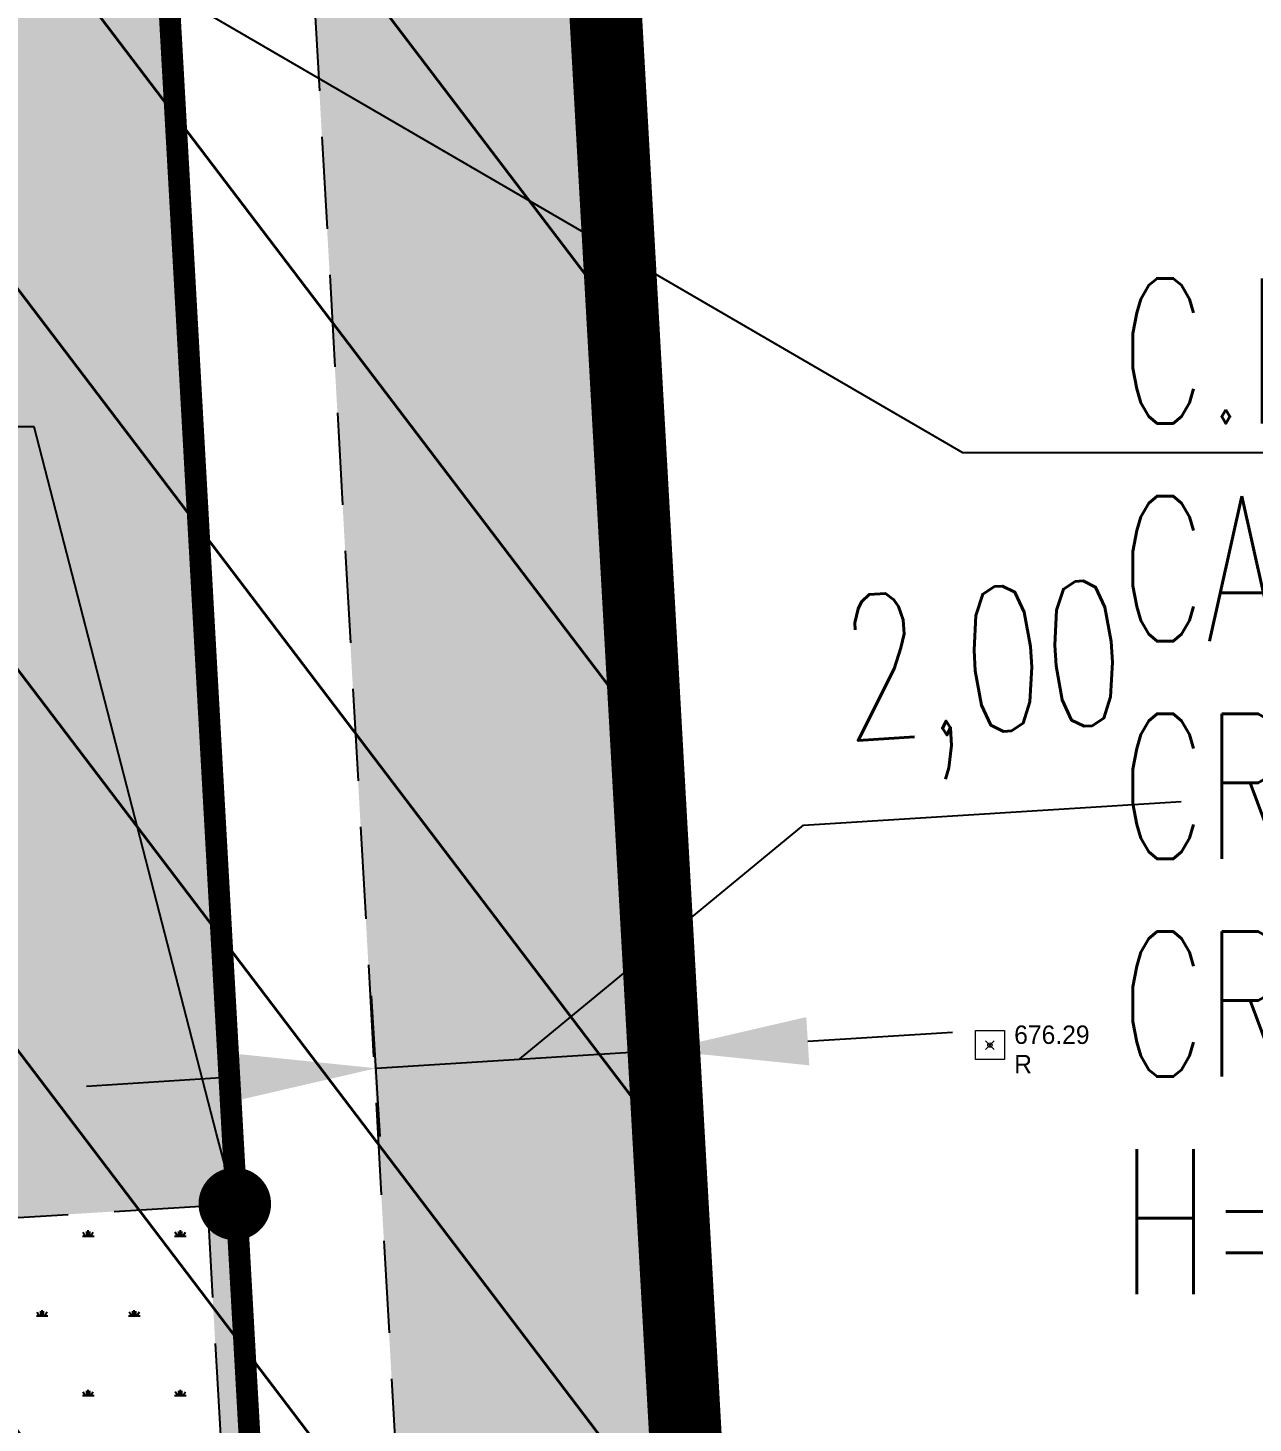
# Model space of a CAD drawing. Extents: x 350769 to 354978, y 6304672 to 6307963.
# Drawn here: x 352315.4 to 352323.85, y 6305618.91 to 6305628.52 of the extents above; entities that cross this region are included whole.
import ezdxf
from ezdxf import colors
from ezdxf.entities.mleader import LeaderData, LeaderLine
from ezdxf.math import Vec2, Vec3

# ---------------------------------------------------------------- set-up
doc = ezdxf.new("R2010")
doc.units = 0
doc.header["$PDMODE"] = 35
doc.header["$PDSIZE"] = 0.03
for name, pattern in [('CENTER', [50.800000000000004, 31.75, -6.35, 6.35, -6.35]), ('CONTINUOS', [0]), ('DASHDOT', [1, 0.5, -0.25, 0, -0.25]), ('DASHED', [19.049999999999997, 12.7, -6.35])]:
    doc.linetypes.add(name, pattern=pattern)
doc.layers.get('0').update_dxf_attribs({"linetype": 'CONTINUOUS'})
doc.layers.get('Defpoints').update_dxf_attribs({"linetype": 'CONTINUOUS'})
for name, color, linetype in [('00-S2_ALL AREA APORTANTES', 150, 'CONTINUOUS'), ('02_Geo ext_Acotamiento', 7, 'CONTINUOUS'), ('02_Geo ext_Eje', 4, 'CONTINUOUS'), ('03_Pav ext_HCV', 34, 'CONTINUOUS'), ('03_Pav ext_Vereda HC', 42, 'CONTINUOUS'), ('03_Pav proy_Solera Tipo A', 1, 'CONTINUOUS'), ('03_S2_Pav ext_Borde vereda', 7, 'CONTINUOUS'), ('03_S3_Pav ext_Cota', 2, 'CONTINUOUS'), ('05_All ext_Txt', 4, 'CONTINUOUS'), ('C-TINN', 5, 'CONTINUOUS'), ('V-NODE DIC 2005', 4, 'CONTINUOUS'), ('V-NODE-TEXT DIC 2005', 2, 'CONTINUOUS')]:
    doc.layers.add(name, color=color, linetype=linetype)
doc.layers.add('0_ASD_LINEA OFICIAL', color=253, linetype='DASHDOT', lineweight=20)
doc.layers.add('0_ASD_TOPOGRAFIA_ELEMENTOS', color=7, linetype='CONTINUOS', lineweight=5, true_color=0xbdbdbd)
doc.styles.add('ROMANS', font='romans.shx', dxfattribs={"width": 0.65})
doc.dimstyles.new('Principal', dxfattribs={"dimscale": 0, "dimtxt": 2, "dimasz": 2, "dimexe": 1, "dimexo": 1, "dimtad": 1, "dimrnd": 0.05, "dimzin": 1, "dimtxsty": 'ROMANS', "dimcen": 2.5, "dimclrt": 2, "dimaunit": 2, "dimadec": 0, "dimazin": 0, "dimtfac": 1, "dimtmove": 0, "dimatfit": 3, "dimfxl": 1, "dimfxlon": 1, "dimarcsym": 0})
pattern_1 = [(359.9999999994121, (0, 0), (0.3175000000056422, 0.5499261309017425), [0.079375, -0.555625]), (90, (0.0396875, -4.071855352894005e-13), (-0.3174999999943578, 0.5499261309082575), [0.0396875, -1.06016476181]), (90, (0.049609375, -5.089819191117507e-13), (-0.3174999999943578, 0.5499261309082575), [0.03175, -1.06810226181]), (90, (0.029765625, -3.053891514670504e-13), (-0.3174999999943578, 0.5499261309082575), [0.03175, -1.06810226181]), (59.99999999941215, (0.05953125000000001, -6.107783029341008e-13), (-0.3174999995629745, 0.5499261311573168), [0.0254, -0.6096]), (119.9999999994121, (0.01984375, -2.035927676447003e-13), (-0.6349999995686166, 2.555744082988348e-10), [0.0254, -0.6095999999999999])]

# ---------------------------------------------------------------- blocks, each defined once
blk = doc.blocks.new('_Dot')
at = {"color": 0, "linetype": 'ByBlock', "lineweight": -2}
blk.add_line((-0.5, 0), (-1, 0), dxfattribs=at)
at = {"color": 0, "linetype": 'ByBlock', "const_width": 0.5}
blk.add_lwpolyline([(-0.25, 0, 1), (0.25, 0, 1)], format="xyb", close=True, dxfattribs=at)
blk = doc.blocks.new('*D1140')
at = {"layer": '02_Geo ext_Acotamiento', "color": 0, "lineweight": -2, "transparency": 16777216}
for p, q in [((352320.7498747348, 6305623.025332424), (352323.3507325682, 6305623.188201519)), ((352318.7917794354, 6305621.412784161), (352320.7498747348, 6305623.025332424)), ((352319.8099162101, 6305621.004071204), (352319.7491956556, 6305621.973718205)), ((352317.8325848934, 6305620.880248148), (352317.7718643388, 6305621.849895149)), ((352320.7784901281, 6305621.537194565), (352321.7765351624, 6305621.599693441)), ((352317.803113777, 6305621.350872633), (352319.7804450938, 6305621.474695688)), ((352317.803113777, 6305621.350872633), (352319.7804450938, 6305621.474695688)), ((352316.8050687427, 6305621.288373757), (352315.8070237084, 6305621.225874881))]:
    blk.add_line(p, q, dxfattribs=at)
at = {"layer": '02_Geo ext_Acotamiento', "color": 0, "transparency": 16777216}
for points in [[(352320.7680736487, 6305621.703535404), (352320.7889066075, 6305621.370853725), (352319.7804450938, 6305621.474695688)], [(352316.7946522633, 6305621.454714596), (352316.8154852221, 6305621.122032917), (352317.803113777, 6305621.350872633)]]:
    blk.add_solid(points, dxfattribs=at)
at = {"layer": 'Defpoints', "color": 0, "transparency": 16777216}
for p in [(352319.7804450938, 6305621.474695688), (352319.8411656482, 6305620.505048687), (352317.8638343315, 6305620.381225631)]:
    blk.add_point(p, dxfattribs=at)
at = {"layer": '02_Geo ext_Acotamiento', "color": 2, "transparency": 16777216, "insert": (352321.9935710407, 6305624.01273047), "char_height": 1, "attachment_point": 5, "rotation": 3.583257184903261, "style": 'ROMANS'}
blk.add_mtext('2,00', dxfattribs=at)
blk = doc.blocks.new('A$C27410629')
at = {"layer": '0_ASD_LINEA OFICIAL', "ltscale": 8}
blk.add_lwpolyline([(145.8293508554343, 599.2739862634899, 0.5, 0.5, 0), (129.765832803645, 623.6721468875376, 0.5, 0.5, 0), (118.6810259508929, 771.2547360428853, 0.5, 0.5, 0), (121.5076816114379, 771.976961356997, 0.5, 0.5, 0), (121.0134714515443, 779.5042718446912, 0.5, 0.5, -0.0430730453013547), (121.4395721999026, 786.3072970996709, 0.5, 0.5, 0), (122.0550428189999, 791.3026801376118, 0.5, 0.5, 0.05674665632110694), (122.3140463442141, 796.9649315712431, 0.5, 0.5, 0.05308272784427227), (118.996591581963, 819.8252680411988, 0.5, 0.5, -0.01173297564317641), (117.9356510969519, 824.3481188641599, 0.5, 0.5, -0.03774260609729224), (117.7182218523012, 825.9921153737096, 0.5, 0.5, 0), (116.6628913503299, 844.8028325960037, 0.5, 0.5, 0), (114.9295391364831, 875.6988427083161, 0.5, 0.5, 0), (112.8244554788325, 906.0747714292856, 0.5, 0.5, -0.01839968131736236)], format="xyseb", dxfattribs=at)
blk = doc.blocks.new('*U1327')
at = {"color": 0, "linetype": 'ByBlock', "lineweight": -2, "transparency": 16777216}
blk.add_point((0, 0), dxfattribs=at)
blk = doc.blocks.new('*U2910', base_point=(352322.089, 6305621.425))
at = {"layer": 'V-NODE-TEXT DIC 2005', "linetype": 'ByBlock', "char_height": 0.127}
for s, insert, attachment_point in [('676.29', (352322.2557893218, 6305621.495710677), 4), ('R', (352322.2557893218, 6305621.357210678), 1)]:
    blk.add_mtext(s, dxfattribs=dict(at, insert=insert, attachment_point=attachment_point))
blk = doc.blocks.new('*U2911', base_point=(352322.089, 6305621.425))
at = {"layer": 'V-NODE-TEXT DIC 2005', "color": 2, "lineweight": -2}
blk.add_blockref('*U2910', (352322.089, 6305621.425), dxfattribs=at)
blk = doc.blocks.new('TOPOGRAFIA')
at = {"layer": 'C-TINN', "color": 9, "linetype": 'Continuous', "lineweight": 0, "true_color": 0xbdbdbd, "elevation": 676.2899999999998}
blk.add_lwpolyline([(390321.9339649461, 6302621.410510768), (390321.9339649461, 6302621.610510767), (390322.133964946, 6302621.610510767), (390322.133964946, 6302621.410510768), (390321.9339649461, 6302621.410510768)], dxfattribs=at)
at = {"layer": 'C-TINN', "color": 9, "linetype": 'Continuous', "lineweight": 0, "true_color": 0xbdbdbd}
blk.add_point((390322.0339649461, 6302621.510510768, 676.2899999999998), dxfattribs=at)
at = {"layer": 'V-NODE DIC 2005', "color": 9, "lineweight": 0, "true_color": 0xbdbdbd, "rotation": 359.9963883938062}
blk.add_blockref('*U1327', (390322.0339379484, 6302621.510548769), dxfattribs=at)
at = {"layer": 'V-NODE-TEXT DIC 2005', "color": 9, "lineweight": 0, "true_color": 0xbdbdbd, "rotation": 359.9963883938062}
blk.add_blockref('*U2911', (390322.0339379484, 6302621.510548769), dxfattribs=at)

msp = doc.modelspace()

# ---------------------------------------------------------------- hatches: boundary and pattern name
at = {"layer": '00-S2_ALL AREA APORTANTES', "linetype": 'DASHED', "lineweight": 40, "ltscale": 0.25}
h = msp.add_hatch(dxfattribs=at)
h.set_pattern_fill('ANSI31', color=150, scale=0.5, angle=82.24516604670926)
h.set_pattern_definition([(127.2451660467093, (0, 0), (-1.263734244477452, -0.9607975902004564), [])])
h.paths.add_polyline_path([(352319.1909041397, 6305632.095259358), (352307.7089597419, 6305631.451091021), (352309.1440785239, 6305605.870892318), (352309.8431174497, 6305593.410910017), (352321.3250618475, 6305594.055078354), (352320.6260229216, 6305606.515060655)])
at = {"layer": '03_Pav ext_HCV'}
h = msp.add_hatch(dxfattribs=at)
h.set_pattern_fill('SWAMP', color=256, scale=0.025, angle=-5.87842838446813e-10, style=0)
h.set_pattern_definition(pattern_1)
h.paths.add_polyline_path([(352302.3223021381, 6305666.78454184, -0.01839968131739602), (352301.8421230945, 6305681.601887532, 0.0151715773691775), (352301.6713750869, 6305688.182622071), (352298.3233328302, 6305747.607071712), (352292.0333082146, 6305747.252684446), (352291.9320547101, 6305749.049834336), (352291.7323713889, 6305749.038583946), (352295.1748084751, 6305687.938719226), (352295.1816673922, 6305687.816980118, -0.01517156681469224), (352295.3421860143, 6305681.630487429, 0.01839968131765661), (352295.8378547045, 6305666.335162845), (352297.933394954, 6305636.096943562), (352298.9765412029, 6305617.497564817), (352299.1761578897, 6305617.510003419), (352299.0753613416, 6305619.30721371), (352305.363582916, 6305619.699048109), (352304.4207962996, 6305636.503698207)])
h.paths.add_polyline_path([(352309.7039184422, 6305750.051121705), (352309.7038702895, 6305750.051118992), (352309.5042351211, 6305750.039871315), (352309.6054872121, 6305748.242721346), (352302.3169992517, 6305747.8320795), (352305.6650415077, 6305688.407629866, -0.01517157738977408), (352305.8405106589, 6305681.644939523, 0.01839968131930446), (352306.3135406348, 6305667.048199476), (352308.4133981404, 6305636.747683068), (352309.3558700943, 6305619.948641652), (352316.641794516, 6305620.404145639), (352316.7426229249, 6305618.606935006), (352316.9422372918, 6305618.619414567), (352316.7310633425, 6305622.383473439), (352315.8988612315, 6305637.217015351), (352313.7955953658, 6305667.566713703, -0.01839968125751692), (352313.3404380588, 6305681.611939595, 0.01517138065060265), (352313.1531713066, 6305688.829426263)])
h = msp.add_hatch(dxfattribs=at)
h.set_pattern_fill('SWAMP', color=150, scale=0.025, angle=-5.87842838446813e-10, style=0)
h.set_pattern_definition(pattern_1)
h.paths.add_polyline_path([(352309.6870929797, 6305614.158025436), (352309.7875006008, 6305612.360788494), (352317.0675144648, 6305612.815922963), (352316.9668277144, 6305614.610608614)])
h.paths.add_polyline_path([(352309.4566985033, 6305618.151431018), (352309.6870929797, 6305614.158025436), (352317.1664459657, 6305614.623018937), (352316.9422361109, 6305618.619414493)])
h.paths.add_polyline_path([(352316.7426229249, 6305618.606935006), (352316.641794516, 6305620.404145639), (352309.3558700943, 6305619.948641652), (352309.4566985033, 6305618.151431018)])
h.paths.add_polyline_path([(352299.0753613416, 6305619.30721371), (352299.1761578897, 6305617.510003419), (352305.4644111948, 6305617.901839796), (352305.363582916, 6305619.699048109)])
h.paths.add_polyline_path([(352305.6948039273, 6305613.908434103), (352305.6947686, 6305613.909065655), (352305.4643996342, 6305617.901839076), (352298.9766204666, 6305617.496151984), (352298.9766158685, 6305617.496233524), (352299.2010075614, 6305613.502452658)])
h.paths.add_polyline_path([(352299.4006217683, 6305613.514932209), (352299.5014501772, 6305611.717721575), (352305.7953360895, 6305612.111204949), (352305.6948039273, 6305613.908434103)])
at = {"layer": '03_Pav ext_Vereda HC'}
h = msp.add_hatch(dxfattribs=at)
h.set_pattern_fill('DOTS', color=256, scale=0.2)
h.set_pattern_definition([(0, (0, 0), (0.15875, 0.3175), [0, -0.3175])])
h.paths.add_polyline_path([(352318.8926726204, 6305637.411071273), (352316.7875889624, 6305667.787, -0.01839968126300993), (352316.3419637458, 6305681.538085036, 0.002249126432231912), (352316.3454846067, 6305682.525445751), (352314.3410134956, 6305682.507498748, -0.001874921778989393), (352314.3404283789, 6305681.607539604, 0.01839968124478985), (352314.7932026634, 6305667.635848933), (352316.896922977, 6305637.279592988), (352317.9403090967, 6305618.681812371), (352317.3423744434, 6305618.644430482), (352317.5656167078, 6305614.649015783), (352318.164353185, 6305614.688009773), (352318.6291630264, 6305606.403031379), (352319.3237575761, 6305594.022267625), (352321.3195259699, 6305594.15375231), (352320.6260229216, 6305606.515060655)])
h.paths.add_polyline_path([(352314.5493593831, 6305717.153405439), (352312.5652496586, 6305717.041618401), (352314.0692395272, 6305690.347280869), (352316.0663575475, 6305690.423095535), (352315.3121043402, 6305703.522632297)])

# ---------------------------------------------------------------- linework, layer by layer
at = {"layer": '02_Geo ext_Eje', "linetype": 'CENTER', "ltscale": 0.1, "const_width": 0.3, "flags": 128}
msp.add_lwpolyline([(352349.7941651538, 6305360.986179136), (352333.730647102, 6305385.38433976), (352322.6458402493, 6305532.966928915), (352325.4724959098, 6305533.689154229), (352324.9782857499, 6305541.216464717, -0.0430730453013547), (352325.4043864983, 6305548.019489972), (352326.0198571174, 6305553.01487301, 0.05674665632110694), (352326.2788606426, 6305558.677124443, 0.05308272784427227), (352322.9614058803, 6305581.537460914, -0.01173297564317641), (352321.9004653953, 6305586.060311737, -0.03774260609729224), (352321.6830361507, 6305587.704308246), (352320.6277056487, 6305606.515025469), (352318.8943534349, 6305637.411035581), (352316.7892697772, 6305667.786964302, -0.01839968131736236), (352316.3436445606, 6305681.538049384, 0.0170041331631064), (352316.1500777049, 6305688.998236747), (352315.31378516, 6305703.522596605), (352312.6918374834, 6305750.37859157), (352311.4519553233, 6305772.385277696, 0.04284702778135696), (352300.4622046267, 6305849.298983713), (352297.6372102505, 6305860.812147494, -0.02489181545741437), (352297.1334991439, 6305863.248256867, 0.02800017550214639), (352289.5484196059, 6305887.688338341), (352284.4951609651, 6305902.165163189, -0.01403462392197003), (352274.89911931, 6305927.159126756, -0.04113116294258884), (352269.6940778159, 6305947.022319873, -0.02268268711599493), (352268.2665507096, 6305957.982474986, -0.3153492887079679), (352298.4095126963, 6306011.04666489, -0.06692451075014695), (352313.7795727407, 6306015.906107956, -0.1176268807226383), (352341.4717102872, 6306014.17659949, -0.04427558294686633), (352351.2156783136, 6306010.23293681), (352375.9867660315, 6305996.563964897, 0.01750675280627598), (352388.786832347, 6305990.07447422, -0.01158997276834812), (352405.9888539106, 6305981.141746201, 0.08945083964984361), (352438.5952116063, 6305970.960527497, 0.02074857105791634), (352449.544421333, 6305970.831563836, 0.0292650525021234), (352464.9223092185, 6305972.191836654, 0.01455169345075628), (352487.5069752938, 6305976.196742449, 0.03211360147220694), (352533.7798942258, 6305988.647599383, 0.007917335729782708), (352545.8890500274, 6305992.906879501, -0.04034445951146756), (352609.0597757554, 6306011.041688719), (352610.0312597433, 6306011.236337244), (352708.3522053605, 6306025.119196359)], format="xyb", dxfattribs=at)
at = {"layer": '03_Pav proy_Solera Tipo A', "linetype": 'CONTINUOS', "ltscale": 0.1, "const_width": 0.15}
msp.add_lwpolyline([(352309.7039184422, 6305750.051121705), (352313.1531660554, 6305688.829519467, -0.01517157671528589), (352313.3404380591, 6305681.611939642, 0.01839968131781266), (352313.7955953658, 6305667.566713703), (352315.8988612315, 6305637.217015351), (352316.9422372918, 6305618.619414567)], format="xyb", dxfattribs=at)
at = {"layer": '03_S2_Pav ext_Borde vereda', "linetype": 'DASHED', "ltscale": 0.05}
msp.add_lwpolyline([(352309.7038702895, 6305750.051118992), (352310.7022868952, 6305750.107370939), (352314.1515826611, 6305688.885771415, -0.01517157665903893), (352314.3404283791, 6305681.60753966, 0.01839968131729538), (352314.7932026634, 6305667.635848933), (352316.896922977, 6305637.279592988), (352317.9403090967, 6305618.681812371), (352316.9422372918, 6305618.619414567)], format="xyb", dxfattribs=at)
msp.add_lwpolyline([(352309.3443847474, 6305619.947923607), (352316.641794516, 6305620.404145639), (352316.7425513023, 6305618.608211639)], dxfattribs=at)

# ---------------------------------------------------------------- block references
at = {"layer": '03_S2_Pav ext_Borde vereda', "linetype": 'Continuous'}
msp.add_blockref('A$C27410629', (352203.9623478023, 6304761.713605438), dxfattribs=at)

# ---------------------------------------------------------------- dimensions: what is measured, and where the dimension line sits
at = {"layer": '02_Geo ext_Acotamiento'}
dim = msp.add_linear_dim(base=(352319.7804450938, 6305621.474695688), p1=(352317.8638343315, 6305620.381225633), p2=(352319.8411656484, 6305620.505048688), angle=3.58325715812758, dimstyle='Principal', override={"dimscale": 0, "dimtix": 0, "dimtofl": 1, "dimtmove": 1, "dimatfit": 3}, dxfattribs=at)
dim.commit()
dim.dimension.update_dxf_attribs({"geometry": '*D1140', "text_midpoint": (352321.0617638081, 6305623.044863323), "dimtype": 161})

# ---------------------------------------------------------------- leaders
at = {"layer": '03_S3_Pav ext_Cota'}
ml = msp.add_multileader_mtext('Standard', dxfattribs=at)
ml.set_content('{\\C256;(676.07)\\P(675.92)}', color=2, style='ROMANS')
ml.set_leader_properties(color=7)
ml.set_arrow_properties(name='DOT')
ml.build(insert=Vec2(0, 0))
ml.multileader.update_dxf_attribs({"text_left_attachment_type": 6, "text_right_attachment_type": 6, "dogleg_length": 0, "arrow_head_size": 0.5})
ctx = ml.context
ctx.base_point, ctx.char_height, ctx.arrow_head_size, ctx.landing_gap_size, ctx.plane_origin, ctx.plane_x_axis, ctx.plane_y_axis = Vec3(352310.7034317243, 6305625.770748221, -4.117760398961386e-08), 1, 0.5, 0.05000000250530529, Vec3(352339.2255256327, 6305669.14356941, 6.85672840637377e-08), Vec3(1, 0, 5.672434878555774e-09), Vec3(6.806587941347077e-18, 1, -1.199941134111365e-09)
ctx.left_attachment, ctx.right_attachment = 6, 6
notes = []
notes.append((ctx, [(1, (1, 1, 0), (352315.4462888722, 6305625.770748221, -1.427405568004127e-08), (-1, 0, -5.672434878555774e-09), 0, [(0, [(352316.8299235359, 6305620.415907156)], 0, [])])]))
ctx.mtext.insert, ctx.mtext.text_direction, ctx.mtext.defined_height, ctx.mtext.line_spacing_factor, ctx.mtext.line_spacing_style, ctx.mtext.flow_direction, ctx.mtext.extrusion = Vec3(352310.7534317268, 6305627.104081554, -4.249390374362338e-08), Vec3(1, 0, 5.672434878555774e-09), 1.006279192244013, 0.8999999999999998, 2, 5, Vec3(-5.672434878555774e-09, 1.19994113411135e-09, 1)
ml = msp.add_multileader_mtext('Standard', dxfattribs=at)
ml.set_content('{\\C256;(676.26)\\P(676.11)}', color=2, style='ROMANS')
ml.set_leader_properties(color=7)
ml.set_arrow_properties(name='DOT')
ml.build(insert=Vec2(0, 0))
ml.multileader.update_dxf_attribs({"text_left_attachment_type": 6, "text_right_attachment_type": 6, "dogleg_length": 0, "arrow_head_size": 0.5})
ctx = ml.context
ctx.base_point, ctx.char_height, ctx.arrow_head_size, ctx.landing_gap_size, ctx.plane_origin, ctx.plane_x_axis, ctx.plane_y_axis = Vec3(352310.7741462695, 6305622.449277937, -4.135446012344204e-08), 1, 0.5, 0.05000000250530529, Vec3(352339.2481382245, 6305665.447321298, 6.85672840637377e-08), Vec3(1, 0, 5.672434878555774e-09), Vec3(6.806587941347077e-18, 1, -1.199941134111365e-09)
ctx.left_attachment, ctx.right_attachment = 6, 6
notes.append((ctx, [(0, (1, 1, 0), (352310.7741462695, 6305622.449277937, -4.135446012344204e-08), (1, 0, 5.672434878555774e-09), 0, [(0, [(352309.3558700943, 6305619.948641652, -4.639893893401723e-08)], 0, [])])]))
ctx.mtext.insert, ctx.mtext.text_direction, ctx.mtext.defined_height, ctx.mtext.line_spacing_factor, ctx.mtext.line_spacing_style, ctx.mtext.flow_direction, ctx.mtext.extrusion = Vec3(352310.824146272, 6305623.78261127, -4.267075987745156e-08), Vec3(1, 0, 5.672434878555774e-09), 1.006279192244013, 0.8999999999999998, 2, 5, Vec3(-5.672434878555774e-09, 1.19994113411135e-09, 1)
at = {"layer": '05_All ext_Txt'}
ml = msp.add_multileader_mtext('Standard', dxfattribs=at)
ml.set_content('{\\C256;C.I. n°18\\PCA=676.06^JCRe=674.78^JCRs=674.76^JH=1.30m}', color=2, style='ROMANS')
ml.set_leader_properties(color=7)
ml.set_arrow_properties(name='DOT')
ml.build(insert=Vec2(0, 0))
ml.multileader.update_dxf_attribs({"text_left_attachment_type": 6, "text_right_attachment_type": 6, "dogleg_length": 0.4164050059420628, "arrow_head_size": 0.5})
ctx = ml.context
ctx.base_point, ctx.char_height, ctx.arrow_head_size, ctx.landing_gap_size, ctx.plane_origin, ctx.plane_x_axis, ctx.plane_y_axis = Vec3(352322.8847945316, 6305625.594211493, -5.112217765786303e-08), 1, 0.5, 0.05000000250530529, Vec3(352336.8040723187, 6305594.581225729, -3.249308719240632e-08), Vec3(1, -2.775557561562891e-16, -5.041539005118686e-09), Vec3(2.631196363540177e-16, 1, -2.863435111305193e-09)
ctx.left_attachment, ctx.right_attachment = 6, 6
notes.append((ctx, [(0, (1, 1, 0), (352321.8444653852, 6305625.594211493, -4.587731768854539e-08), (1, -2.667960973110959e-16, -5.041539005118687e-09), 1.040329146316736, [(0, [(352311.9502884985, 6305631.349071248, -1.247409847782259e-08)], 0, [])])]))
ctx.mtext.insert, ctx.mtext.text_direction, ctx.mtext.width, ctx.mtext.line_spacing_factor, ctx.mtext.line_spacing_style, ctx.mtext.flow_direction, ctx.mtext.extrusion = Vec3(352322.9347945341, 6305626.794211493, -5.481037675431579e-08), Vec3(1, -2.775557561562891e-16, -5.041539005118686e-09), 6.728604887088298, 0.8999999999999998, 2, 5, Vec3(5.041539005118687e-09, 2.863435111305191e-09, 1)
for ctx, leaders in notes:
    for number, flags, end, landing, length, lines in leaders:
        leader = LeaderData()
        leader.index, (leader.has_last_leader_line, leader.has_dogleg_vector, leader.attachment_direction) = number, flags
        leader.last_leader_point, leader.dogleg_vector, leader.dogleg_length = Vec3(end), Vec3(landing), length
        for number, points, colour, breaks in lines:
            line = LeaderLine()
            line.index, line.vertices, line.color, line.breaks = number, Vec3.list(points), colors.encode_raw_color(colour), breaks
            leader.lines.append(line)
        ctx.leaders.append(leader)

# ---------------------------------------------------------------- next in the draw order: block references
at = {"layer": '0_ASD_TOPOGRAFIA_ELEMENTOS', "color": 30, "true_color": 0xf26507}
msp.add_blockref('TOPOGRAFIA', (-38000, 3000), dxfattribs=at)

doc.saveas('drawing.dxf')
